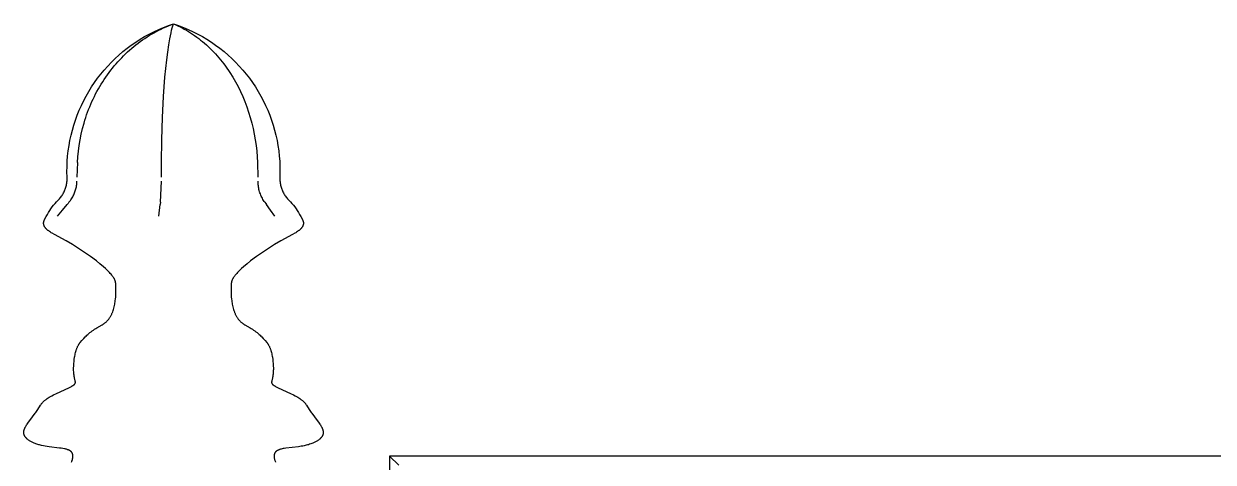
# Model space of a CAD drawing. Header units: millimetres. Extents: x -1519 to 3497, y -297 to 3208.
# Drawn here: x 748.7 to 1134, y 2661.9 to 2803.9 of the extents above; entities that cross this region are included whole.
import ezdxf

# ---------------------------------------------------------------- set-up
doc = ezdxf.new("R2010")
doc.units = ezdxf.units.MM
doc.header["$MEASUREMENT"] = 0
doc.layers.add('Utwórz2D linie widoczne', color=7, linetype='Continuous', true_color=0x000000)

msp = doc.modelspace()

# ---------------------------------------------------------------- linework, layer by layer
at = {"layer": 'Utwórz2D linie widoczne'}
for p, q in [((789.38, 2800.53), (790.9, 2801.3)), ((790.9, 2801.3), (792.45, 2802.02)), ((790.92, 2800.94), (791.68, 2801.36)), ((791.68, 2801.36), (792.45, 2801.76)), ((792.45, 2802.02), (794.03, 2802.69)), ((792.45, 2801.76), (793.23, 2802.15)), ((793.23, 2802.15), (794.02, 2802.53)), ((794.02, 2802.53), (794.81, 2802.88)), ((794.03, 2802.69), (795.62, 2803.3)), ((794.81, 2802.88), (795.61, 2803.22)), ((795.61, 2803.22), (796.42, 2803.55)), ((795.62, 2803.3), (797.23, 2803.86)), ((796.42, 2803.55), (797.23, 2803.86)), ((796.44, 2800.94), (796.63, 2801.74)), ((796.63, 2801.74), (796.83, 2802.53)), ((796.83, 2802.53), (797.02, 2803.2)), ((797.02, 2803.2), (797.23, 2803.86)), ((797.23, 2803.86), (797.95, 2803.55)), ((797.23, 2803.86), (798.85, 2803.3)), ((797.95, 2803.55), (798.66, 2803.22)), ((798.66, 2803.22), (799.36, 2802.88)), ((798.85, 2803.3), (800.44, 2802.69)), ((799.36, 2802.88), (800.06, 2802.52)), ((800.06, 2802.52), (800.74, 2802.15)), ((800.44, 2802.69), (802.02, 2802.02)), ((800.74, 2802.15), (801.42, 2801.76)), ((801.42, 2801.76), (802.09, 2801.36)), ((802.02, 2802.02), (803.57, 2801.3)), ((802.09, 2801.36), (802.76, 2800.94)), ((803.57, 2801.3), (805.09, 2800.53)), ((783.57, 2796.94), (784.98, 2797.91)), ((784.98, 2797.91), (786.42, 2798.84)), ((785.08, 2797.03), (785.77, 2797.57)), ((785.77, 2797.57), (786.48, 2798.1)), ((786.42, 2798.84), (787.88, 2799.71)), ((786.48, 2798.1), (787.2, 2798.61)), ((787.2, 2798.61), (787.92, 2799.1)), ((787.88, 2799.71), (789.38, 2800.53)), ((787.92, 2799.1), (788.66, 2799.58)), ((788.66, 2799.58), (789.4, 2800.05)), ((789.4, 2800.05), (790.16, 2800.5)), ((790.16, 2800.5), (790.92, 2800.94)), ((795.71, 2797.03), (796.05, 2798.99)), ((796.05, 2798.99), (796.24, 2799.97)), ((796.24, 2799.97), (796.44, 2800.94)), ((802.76, 2800.94), (803.43, 2800.5)), ((803.43, 2800.5), (804.09, 2800.04)), ((804.09, 2800.04), (804.75, 2799.57)), ((804.75, 2799.57), (805.39, 2799.09)), ((805.09, 2800.53), (806.59, 2799.71)), ((805.39, 2799.09), (806.02, 2798.6)), ((806.02, 2798.6), (806.65, 2798.09)), ((806.59, 2799.71), (808.05, 2798.84)), ((806.65, 2798.09), (807.26, 2797.57)), ((807.26, 2797.57), (807.87, 2797.03)), ((808.05, 2798.84), (809.49, 2797.91)), ((809.49, 2797.91), (810.89, 2796.94)), ((778.31, 2792.59), (779.57, 2793.74)), ((779.57, 2793.74), (780.87, 2794.85)), ((780.45, 2792.86), (781.08, 2793.5)), ((780.87, 2794.85), (782.2, 2795.92)), ((781.08, 2793.5), (781.71, 2794.12)), ((781.71, 2794.12), (782.36, 2794.73)), ((782.2, 2795.92), (783.57, 2796.94)), ((782.36, 2794.73), (783.03, 2795.32)), ((783.03, 2795.32), (783.7, 2795.91)), ((783.7, 2795.91), (784.38, 2796.48)), ((784.38, 2796.48), (785.08, 2797.03)), ((795.05, 2792.22), (795.36, 2794.63)), ((795.36, 2794.63), (795.71, 2797.03)), ((807.87, 2797.03), (808.48, 2796.47)), ((808.48, 2796.47), (809.08, 2795.9)), ((809.08, 2795.9), (809.67, 2795.31)), ((809.67, 2795.31), (810.25, 2794.71)), ((810.25, 2794.71), (810.82, 2794.11)), ((810.82, 2794.11), (811.37, 2793.49)), ((810.89, 2796.94), (812.26, 2795.92)), ((811.37, 2793.49), (811.92, 2792.86)), ((812.26, 2795.92), (813.6, 2794.85)), ((813.6, 2794.85), (814.9, 2793.74)), ((814.9, 2793.74), (816.15, 2792.59)), ((774.78, 2788.88), (775.92, 2790.16)), ((775.92, 2790.16), (777.1, 2791.39)), ((776.91, 2788.79), (777.47, 2789.5)), ((777.1, 2791.39), (778.31, 2792.59)), ((777.47, 2789.5), (778.04, 2790.19)), ((778.04, 2790.19), (778.63, 2790.88)), ((778.63, 2790.88), (779.22, 2791.55)), ((779.22, 2791.55), (779.83, 2792.22)), ((779.83, 2792.22), (780.45, 2792.86)), ((794.48, 2786.6), (795.05, 2792.22)), ((811.92, 2792.86), (812.45, 2792.22)), ((812.45, 2792.22), (812.99, 2791.55)), ((812.99, 2791.55), (813.52, 2790.87)), ((813.52, 2790.87), (814.03, 2790.18)), ((814.03, 2790.18), (814.53, 2789.48)), ((814.53, 2789.48), (815.02, 2788.78)), ((816.15, 2792.59), (817.37, 2791.39)), ((817.37, 2791.39), (818.55, 2790.16)), ((818.55, 2790.16), (819.68, 2788.88)), ((771.65, 2784.83), (772.65, 2786.21)), ((772.65, 2786.21), (773.69, 2787.56)), ((773.69, 2787.56), (774.78, 2788.88)), ((774.3, 2785.08), (774.8, 2785.85)), ((774.8, 2785.85), (775.31, 2786.6)), ((775.31, 2786.6), (775.83, 2787.34)), ((775.83, 2787.34), (776.36, 2788.07)), ((776.36, 2788.07), (776.91, 2788.79)), ((794.02, 2780.32), (794.48, 2786.6)), ((815.02, 2788.78), (815.49, 2788.06)), ((815.49, 2788.06), (816.41, 2786.6)), ((816.41, 2786.6), (817.3, 2785.08)), ((819.68, 2788.88), (820.77, 2787.56)), ((820.77, 2787.56), (821.82, 2786.21)), ((821.82, 2786.21), (822.82, 2784.83)), ((768.95, 2780.47), (769.8, 2781.96)), ((769.8, 2781.96), (770.7, 2783.41)), ((770.7, 2783.41), (771.65, 2784.83)), ((772.02, 2781.13), (772.44, 2781.94)), ((772.44, 2781.94), (772.89, 2782.74)), ((772.89, 2782.74), (773.34, 2783.53)), ((773.34, 2783.53), (773.81, 2784.31)), ((773.81, 2784.31), (774.3, 2785.08)), ((817.3, 2785.08), (818.13, 2783.52)), ((818.13, 2783.52), (818.92, 2781.93)), ((818.92, 2781.93), (819.65, 2780.32)), ((822.82, 2784.83), (823.77, 2783.41)), ((823.77, 2783.41), (824.67, 2781.96)), ((824.67, 2781.96), (825.52, 2780.47)), ((767.41, 2777.43), (768.15, 2778.96)), ((768.15, 2778.96), (768.95, 2780.47)), ((770.44, 2777.81), (770.81, 2778.65)), ((770.81, 2778.65), (771.2, 2779.49)), ((771.2, 2779.49), (771.6, 2780.32)), ((771.6, 2780.32), (772.02, 2781.13)), ((793.67, 2773.49), (794.02, 2780.32)), ((819.65, 2780.32), (820.34, 2778.64)), ((820.34, 2778.64), (820.99, 2776.94)), ((825.52, 2780.47), (826.32, 2778.96)), ((826.32, 2778.96), (827.06, 2777.43)), ((765.48, 2772.68), (766.07, 2774.29)), ((766.07, 2774.29), (766.71, 2775.87)), ((766.71, 2775.87), (767.41, 2777.43)), ((768.8, 2773.49), (769.1, 2774.37)), ((769.1, 2774.37), (769.41, 2775.24)), ((769.41, 2775.24), (769.74, 2776.1)), ((769.74, 2776.1), (770.08, 2776.95)), ((770.08, 2776.95), (770.44, 2777.81)), ((820.99, 2776.94), (821.57, 2775.23)), ((821.57, 2775.23), (822.1, 2773.49)), ((827.06, 2777.43), (827.76, 2775.87)), ((827.76, 2775.87), (828.4, 2774.29)), ((828.4, 2774.29), (828.98, 2772.68)), ((764.48, 2769.42), (764.95, 2771.06)), ((764.95, 2771.06), (765.48, 2772.68)), ((767.76, 2769.93), (768.25, 2771.72)), ((768.25, 2771.72), (768.52, 2772.61)), ((768.52, 2772.61), (768.8, 2773.49)), ((793.44, 2766.3), (793.67, 2773.49)), ((822.1, 2773.49), (822.59, 2771.7)), ((822.59, 2771.7), (823.02, 2769.9)), ((828.98, 2772.68), (829.52, 2771.06)), ((829.52, 2771.06), (829.99, 2769.42)), ((763.7, 2766.09), (764.06, 2767.76)), ((764.06, 2767.76), (764.48, 2769.42)), ((766.66, 2764.45), (766.96, 2766.3)), ((766.96, 2766.3), (767.33, 2768.12)), ((767.33, 2768.12), (767.76, 2769.93)), ((793.33, 2758.88), (793.44, 2766.3)), ((823.02, 2769.9), (823.39, 2768.08)), ((823.39, 2768.08), (823.71, 2766.26)), ((829.99, 2769.42), (830.41, 2767.76)), ((830.41, 2767.76), (830.77, 2766.09)), ((762.95, 2761.03), (763.14, 2762.72)), ((763.14, 2762.72), (763.39, 2764.41)), ((763.39, 2764.41), (763.7, 2766.09)), ((766.25, 2760.74), (766.42, 2762.6)), ((766.42, 2762.6), (766.66, 2764.45)), ((823.71, 2766.26), (823.98, 2764.42)), ((823.98, 2764.42), (824.18, 2762.58)), ((824.18, 2762.58), (824.34, 2760.73)), ((830.77, 2766.09), (831.08, 2764.41)), ((831.08, 2764.41), (831.33, 2762.72)), ((831.33, 2762.72), (831.51, 2761.03)), ((762.75, 2757.62), (762.82, 2759.32)), ((762.82, 2759.32), (762.95, 2761.03)), ((766.14, 2758.88), (765.96, 2754.17)), ((766.14, 2758.88), (766.25, 2760.74)), ((793.31, 2754.17), (793.33, 2758.88)), ((824.34, 2760.73), (824.43, 2758.88)), ((824.43, 2758.88), (824.59, 2754.17)), ((831.51, 2761.03), (831.65, 2759.32)), ((831.65, 2759.32), (831.72, 2757.62)), ((762.73, 2755.91), (762.75, 2757.62)), ((762.78, 2754.2), (762.73, 2755.91)), ((831.73, 2755.91), (831.69, 2754.2)), ((831.72, 2757.62), (831.73, 2755.91)), ((762.29, 2750.66), (762.39, 2750.98)), ((762.39, 2750.98), (762.48, 2751.3)), ((762.48, 2751.3), (762.55, 2751.63)), ((762.55, 2751.63), (762.62, 2751.96)), ((762.62, 2751.96), (762.67, 2752.29)), ((762.67, 2752.29), (762.72, 2752.62)), ((762.72, 2752.62), (762.75, 2752.95)), ((762.75, 2752.95), (762.77, 2753.26)), ((762.77, 2753.26), (762.78, 2753.58)), ((762.79, 2753.89), (762.78, 2754.2)), ((762.78, 2753.58), (762.79, 2753.89)), ((765.7, 2750.75), (765.77, 2751.1)), ((765.77, 2751.1), (765.82, 2751.45)), ((765.82, 2751.45), (765.87, 2751.8)), ((765.87, 2751.8), (765.9, 2752.15)), ((765.9, 2752.15), (765.92, 2752.51)), ((765.92, 2752.51), (765.93, 2752.86)), ((793.28, 2750.58), (793.31, 2752.86)), ((824.62, 2752.48), (824.61, 2752.86)), ((824.64, 2752.09), (824.62, 2752.48)), ((824.67, 2751.71), (824.64, 2752.09)), ((824.72, 2751.33), (824.67, 2751.71)), ((824.77, 2750.95), (824.72, 2751.33)), ((824.84, 2750.57), (824.77, 2750.95)), ((831.69, 2754.2), (831.68, 2753.89)), ((831.68, 2753.89), (831.68, 2753.58)), ((831.68, 2753.58), (831.7, 2753.26)), ((831.7, 2753.26), (831.72, 2752.95)), ((831.72, 2752.95), (831.75, 2752.62)), ((831.75, 2752.62), (831.79, 2752.29)), ((831.79, 2752.29), (831.85, 2751.96)), ((831.85, 2751.96), (831.92, 2751.63)), ((831.92, 2751.63), (831.99, 2751.3)), ((831.99, 2751.3), (832.08, 2750.98)), ((832.08, 2750.98), (832.18, 2750.66)), ((760.09, 2746.94), (760.31, 2747.19)), ((760.31, 2747.19), (760.53, 2747.45)), ((760.53, 2747.45), (760.74, 2747.71)), ((760.74, 2747.71), (760.93, 2747.98)), ((760.93, 2747.98), (761.12, 2748.26)), ((761.12, 2748.26), (761.3, 2748.54)), ((761.3, 2748.54), (761.47, 2748.83)), ((761.47, 2748.83), (761.64, 2749.12)), ((761.64, 2749.12), (761.79, 2749.42)), ((761.79, 2749.42), (761.93, 2749.72)), ((761.93, 2749.72), (762.06, 2750.03)), ((762.06, 2750.03), (762.18, 2750.34)), ((762.18, 2750.34), (762.29, 2750.66)), ((764.03, 2746.88), (764.23, 2747.17)), ((764.23, 2747.17), (764.41, 2747.47)), ((764.41, 2747.47), (764.59, 2747.78)), ((764.59, 2747.78), (764.76, 2748.09)), ((764.76, 2748.09), (764.91, 2748.41)), ((764.91, 2748.41), (765.06, 2748.73)), ((765.06, 2748.73), (765.19, 2749.06)), ((765.19, 2749.06), (765.32, 2749.39)), ((765.32, 2749.39), (765.43, 2749.73)), ((765.43, 2749.73), (765.53, 2750.06)), ((765.53, 2750.06), (765.62, 2750.41)), ((765.62, 2750.41), (765.7, 2750.75)), ((792.99, 2746.04), (793.17, 2748.31)), ((793.17, 2748.31), (793.28, 2750.58)), ((824.92, 2750.2), (824.84, 2750.57)), ((825.02, 2749.82), (824.92, 2750.2)), ((825.13, 2749.46), (825.02, 2749.82)), ((825.25, 2749.09), (825.13, 2749.46)), ((825.38, 2748.73), (825.25, 2749.09)), ((825.52, 2748.37), (825.38, 2748.73)), ((825.68, 2748.02), (825.52, 2748.37)), ((825.84, 2747.68), (825.68, 2748.02)), ((826.02, 2747.34), (825.84, 2747.68)), ((826.21, 2747), (826.02, 2747.34)), ((832.18, 2750.66), (832.29, 2750.34)), ((832.29, 2750.34), (832.41, 2750.03)), ((832.41, 2750.03), (832.54, 2749.72)), ((832.54, 2749.72), (832.68, 2749.42)), ((832.68, 2749.42), (832.83, 2749.12)), ((832.83, 2749.12), (832.99, 2748.83)), ((832.99, 2748.83), (833.16, 2748.54)), ((833.16, 2748.54), (833.34, 2748.26)), ((833.34, 2748.26), (833.53, 2747.98)), ((833.53, 2747.98), (833.73, 2747.71)), ((833.73, 2747.71), (833.94, 2747.45)), ((833.94, 2747.45), (834.16, 2747.19)), ((834.16, 2747.19), (834.38, 2746.94)), ((756.74, 2742.74), (757.13, 2743.35)), ((757.13, 2743.35), (757.53, 2743.95)), ((757.53, 2743.95), (757.96, 2744.53)), ((757.96, 2744.53), (758.4, 2745.1)), ((758.4, 2745.1), (758.87, 2745.65)), ((758.87, 2745.65), (759.35, 2746.19)), ((759.35, 2746.19), (759.85, 2746.7)), ((759.7, 2741.59), (761.26, 2743.44)), ((759.85, 2746.7), (760.09, 2746.94)), ((761.26, 2743.44), (762.77, 2745.32)), ((763.07, 2745.68), (762.77, 2745.32)), ((763.38, 2746.04), (763.07, 2745.68)), ((763.38, 2746.04), (763.6, 2746.31)), ((763.6, 2746.31), (763.82, 2746.59)), ((763.82, 2746.59), (764.03, 2746.88)), ((792.53, 2741.59), (792.91, 2745.32)), ((792.99, 2746.04), (792.91, 2745.32)), ((826.41, 2746.67), (826.21, 2747)), ((826.62, 2746.35), (826.41, 2746.67)), ((826.84, 2746.04), (826.62, 2746.35)), ((826.84, 2746.04), (827.11, 2745.68)), ((827.11, 2745.68), (827.37, 2745.32)), ((828.7, 2743.44), (827.37, 2745.32)), ((830.06, 2741.59), (828.7, 2743.44)), ((834.38, 2746.94), (834.61, 2746.7)), ((834.61, 2746.7), (835.12, 2746.19)), ((835.12, 2746.19), (835.6, 2745.65)), ((835.6, 2745.65), (836.06, 2745.1)), ((836.06, 2745.1), (836.51, 2744.53)), ((836.51, 2744.53), (836.94, 2743.95)), ((836.94, 2743.95), (837.34, 2743.35)), ((837.34, 2743.35), (837.73, 2742.74)), ((755.16, 2739.44), (755.17, 2739.48)), ((755.16, 2739.4), (755.16, 2739.44)), ((755.16, 2739.36), (755.16, 2739.4)), ((755.16, 2739.32), (755.16, 2739.36)), ((755.16, 2739.28), (755.16, 2739.32)), ((755.17, 2739.51), (755.18, 2739.55)), ((755.17, 2739.48), (755.17, 2739.51)), ((755.18, 2739.59), (755.19, 2739.63)), ((755.18, 2739.55), (755.18, 2739.59)), ((755.19, 2739.63), (755.2, 2739.67)), ((755.2, 2739.71), (755.22, 2739.79)), ((755.2, 2739.67), (755.2, 2739.71)), ((755.22, 2739.79), (755.24, 2739.86)), ((755.24, 2739.86), (755.27, 2739.94)), ((755.27, 2739.94), (755.29, 2740.02)), ((755.29, 2740.02), (755.32, 2740.1)), ((755.32, 2740.1), (755.35, 2740.17)), ((755.35, 2740.17), (755.38, 2740.25)), ((755.38, 2740.25), (755.42, 2740.33)), ((755.42, 2740.33), (755.46, 2740.4)), ((755.46, 2740.4), (755.5, 2740.48)), ((755.5, 2740.48), (756.04, 2741.49)), ((756.04, 2741.49), (756.38, 2742.12)), ((756.38, 2742.12), (756.74, 2742.74)), ((837.73, 2742.74), (838.09, 2742.12)), ((838.09, 2742.12), (838.43, 2741.49)), ((838.43, 2741.49), (838.97, 2740.48)), ((838.97, 2740.48), (839.01, 2740.4)), ((839.01, 2740.4), (839.05, 2740.33)), ((839.05, 2740.33), (839.08, 2740.25)), ((839.08, 2740.25), (839.12, 2740.17)), ((839.12, 2740.17), (839.15, 2740.1)), ((839.15, 2740.1), (839.18, 2740.02)), ((839.18, 2740.02), (839.2, 2739.94)), ((839.2, 2739.94), (839.23, 2739.86)), ((839.23, 2739.86), (839.25, 2739.79)), ((839.25, 2739.79), (839.26, 2739.71)), ((839.26, 2739.71), (839.27, 2739.67)), ((839.27, 2739.67), (839.28, 2739.63)), ((839.28, 2739.63), (839.29, 2739.59)), ((839.29, 2739.59), (839.29, 2739.55)), ((839.29, 2739.55), (839.3, 2739.51)), ((839.3, 2739.51), (839.3, 2739.48)), ((839.3, 2739.48), (839.3, 2739.44)), ((839.3, 2739.44), (839.31, 2739.4)), ((839.31, 2739.4), (839.31, 2739.36)), ((839.31, 2739.36), (839.31, 2739.32)), ((839.31, 2739.32), (839.31, 2739.28)), ((755.16, 2739.24), (755.16, 2739.28)), ((755.16, 2739.2), (755.16, 2739.24)), ((755.16, 2739.16), (755.16, 2739.2)), ((755.16, 2739.11), (755.16, 2739.16)), ((755.17, 2739.07), (755.16, 2739.11)), ((755.17, 2739.03), (755.17, 2739.07)), ((755.18, 2738.99), (755.17, 2739.03)), ((755.18, 2738.94), (755.18, 2738.99)), ((755.19, 2738.9), (755.18, 2738.94)), ((755.2, 2738.86), (755.19, 2738.9)), ((755.21, 2738.81), (755.2, 2738.86)), ((755.22, 2738.77), (755.21, 2738.81)), ((755.23, 2738.73), (755.22, 2738.77)), ((755.24, 2738.69), (755.23, 2738.73)), ((755.26, 2738.64), (755.24, 2738.69)), ((755.27, 2738.6), (755.26, 2738.64)), ((755.29, 2738.56), (755.27, 2738.6)), ((755.3, 2738.51), (755.29, 2738.56)), ((755.32, 2738.47), (755.3, 2738.51)), ((755.34, 2738.43), (755.32, 2738.47)), ((755.36, 2738.38), (755.34, 2738.43)), ((755.38, 2738.34), (755.36, 2738.38)), ((755.4, 2738.29), (755.38, 2738.34)), ((755.42, 2738.25), (755.4, 2738.29)), ((755.45, 2738.21), (755.42, 2738.25)), ((755.47, 2738.16), (755.45, 2738.21)), ((755.5, 2738.12), (755.47, 2738.16)), ((755.55, 2738.03), (755.5, 2738.12)), ((755.61, 2737.94), (755.55, 2738.03)), ((755.67, 2737.85), (755.61, 2737.94)), ((755.74, 2737.76), (755.67, 2737.85)), ((755.81, 2737.68), (755.74, 2737.76)), ((755.89, 2737.59), (755.81, 2737.68)), ((755.97, 2737.5), (755.89, 2737.59)), ((756.06, 2737.41), (755.97, 2737.5)), ((756.15, 2737.31), (756.06, 2737.41)), ((756.25, 2737.22), (756.15, 2737.31)), ((756.35, 2737.13), (756.25, 2737.22)), ((756.45, 2737.04), (756.35, 2737.13)), ((756.56, 2736.95), (756.45, 2737.04)), ((756.68, 2736.86), (756.56, 2736.95)), ((756.8, 2736.76), (756.68, 2736.86)), ((757.06, 2736.58), (756.8, 2736.76)), ((757.34, 2736.39), (757.06, 2736.58)), ((757.64, 2736.2), (757.34, 2736.39)), ((757.96, 2736.01), (757.64, 2736.2)), ((758.65, 2735.62), (757.96, 2736.01)), ((762.51, 2733.53), (758.65, 2735.62)), ((835.82, 2735.62), (831.96, 2733.53)), ((836.51, 2736.01), (835.82, 2735.62)), ((836.83, 2736.2), (836.51, 2736.01)), ((837.13, 2736.39), (836.83, 2736.2)), ((837.41, 2736.58), (837.13, 2736.39)), ((837.67, 2736.76), (837.41, 2736.58)), ((837.79, 2736.86), (837.67, 2736.76)), ((837.9, 2736.95), (837.79, 2736.86)), ((838.02, 2737.04), (837.9, 2736.95)), ((838.12, 2737.13), (838.02, 2737.04)), ((838.22, 2737.22), (838.12, 2737.13)), ((838.32, 2737.31), (838.22, 2737.22)), ((838.41, 2737.41), (838.32, 2737.31)), ((838.5, 2737.5), (838.41, 2737.41)), ((838.58, 2737.59), (838.5, 2737.5)), ((838.66, 2737.68), (838.58, 2737.59)), ((838.73, 2737.76), (838.66, 2737.68)), ((838.8, 2737.85), (838.73, 2737.76)), ((838.86, 2737.94), (838.8, 2737.85)), ((838.92, 2738.03), (838.86, 2737.94)), ((838.97, 2738.12), (838.92, 2738.03)), ((839, 2738.16), (838.97, 2738.12)), ((839.02, 2738.21), (839, 2738.16)), ((839.05, 2738.25), (839.02, 2738.21)), ((839.07, 2738.29), (839.05, 2738.25)), ((839.09, 2738.34), (839.07, 2738.29)), ((839.11, 2738.38), (839.09, 2738.34)), ((839.13, 2738.43), (839.11, 2738.38)), ((839.15, 2738.47), (839.13, 2738.43)), ((839.17, 2738.51), (839.15, 2738.47)), ((839.18, 2738.56), (839.17, 2738.51)), ((839.2, 2738.6), (839.18, 2738.56)), ((839.21, 2738.64), (839.2, 2738.6)), ((839.23, 2738.69), (839.21, 2738.64)), ((839.24, 2738.73), (839.23, 2738.69)), ((839.25, 2738.77), (839.24, 2738.73)), ((839.26, 2738.81), (839.25, 2738.77)), ((839.27, 2738.86), (839.26, 2738.81)), ((839.28, 2738.9), (839.27, 2738.86)), ((839.29, 2738.99), (839.28, 2738.94)), ((839.28, 2738.94), (839.28, 2738.9)), ((839.3, 2739.03), (839.29, 2738.99)), ((839.31, 2739.11), (839.3, 2739.07)), ((839.3, 2739.07), (839.3, 2739.03)), ((839.31, 2739.28), (839.31, 2739.24)), ((839.31, 2739.24), (839.31, 2739.2)), ((839.31, 2739.2), (839.31, 2739.16)), ((839.31, 2739.16), (839.31, 2739.11)), ((764.47, 2732.38), (762.51, 2733.53)), ((766.46, 2731.12), (764.47, 2732.38)), ((830, 2732.38), (828, 2731.12)), ((831.96, 2733.53), (830, 2732.38)), ((768.43, 2729.81), (766.46, 2731.12)), ((770.31, 2728.49), (768.43, 2729.81)), ((772.25, 2727.04), (770.31, 2728.49)), ((824.15, 2728.49), (822.22, 2727.04)), ((826.03, 2729.81), (824.15, 2728.49)), ((828, 2731.12), (826.03, 2729.81)), ((773.41, 2726.11), (772.25, 2727.04)), ((774.59, 2725.11), (773.41, 2726.11)), ((775.17, 2724.59), (774.59, 2725.11)), ((775.73, 2724.06), (775.17, 2724.59)), ((776.27, 2723.52), (775.73, 2724.06)), ((818.74, 2724.06), (818.2, 2723.52)), ((819.3, 2724.59), (818.74, 2724.06)), ((819.88, 2725.11), (819.3, 2724.59)), ((821.06, 2726.11), (819.88, 2725.11)), ((822.22, 2727.04), (821.06, 2726.11)), ((776.52, 2723.26), (776.27, 2723.52)), ((776.76, 2722.99), (776.52, 2723.26)), ((776.99, 2722.73), (776.76, 2722.99)), ((777.21, 2722.47), (776.99, 2722.73)), ((777.41, 2722.21), (777.21, 2722.47)), ((777.6, 2721.96), (777.41, 2722.21)), ((777.69, 2721.83), (777.6, 2721.96)), ((777.78, 2721.7), (777.69, 2721.83)), ((777.86, 2721.58), (777.78, 2721.7)), ((777.93, 2721.46), (777.86, 2721.58)), ((778.01, 2721.34), (777.93, 2721.46)), ((778.07, 2721.21), (778.01, 2721.34)), ((778.13, 2721.1), (778.07, 2721.21)), ((778.19, 2720.98), (778.13, 2721.1)), ((778.22, 2720.91), (778.19, 2720.98)), ((778.25, 2720.85), (778.22, 2720.91)), ((778.27, 2720.79), (778.25, 2720.85)), ((778.3, 2720.73), (778.27, 2720.79)), ((778.32, 2720.66), (778.3, 2720.73)), ((778.34, 2720.6), (778.32, 2720.66)), ((778.36, 2720.54), (778.34, 2720.6)), ((778.38, 2720.48), (778.36, 2720.54)), ((778.4, 2720.41), (778.38, 2720.48)), ((778.42, 2720.35), (778.4, 2720.41)), ((778.43, 2720.29), (778.42, 2720.35)), ((778.45, 2720.23), (778.43, 2720.29)), ((778.47, 2720.1), (778.45, 2720.23)), ((778.49, 2719.97), (778.47, 2720.1)), ((816, 2720.1), (815.97, 2719.97)), ((816.02, 2720.23), (816, 2720.1)), ((816.04, 2720.29), (816.02, 2720.23)), ((816.05, 2720.35), (816.04, 2720.29)), ((816.07, 2720.41), (816.05, 2720.35)), ((816.09, 2720.48), (816.07, 2720.41)), ((816.11, 2720.54), (816.09, 2720.48)), ((816.13, 2720.6), (816.11, 2720.54)), ((816.15, 2720.66), (816.13, 2720.6)), ((816.17, 2720.73), (816.15, 2720.66)), ((816.2, 2720.79), (816.17, 2720.73)), ((816.22, 2720.85), (816.2, 2720.79)), ((816.25, 2720.91), (816.22, 2720.85)), ((816.28, 2720.98), (816.25, 2720.91)), ((816.33, 2721.1), (816.28, 2720.98)), ((816.4, 2721.21), (816.33, 2721.1)), ((816.46, 2721.34), (816.4, 2721.21)), ((816.53, 2721.46), (816.46, 2721.34)), ((816.61, 2721.58), (816.53, 2721.46)), ((816.69, 2721.7), (816.61, 2721.58)), ((816.78, 2721.83), (816.69, 2721.7)), ((816.86, 2721.96), (816.78, 2721.83)), ((817.05, 2722.21), (816.86, 2721.96)), ((817.26, 2722.47), (817.05, 2722.21)), ((817.48, 2722.73), (817.26, 2722.47)), ((817.71, 2722.99), (817.48, 2722.73)), ((817.95, 2723.26), (817.71, 2722.99)), ((818.2, 2723.52), (817.95, 2723.26)), ((778.51, 2719.84), (778.49, 2719.97)), ((778.53, 2719.7), (778.51, 2719.84)), ((778.54, 2719.56), (778.53, 2719.7)), ((778.55, 2719.42), (778.54, 2719.56)), ((778.57, 2719.11), (778.55, 2719.42)), ((778.56, 2716.18), (778.58, 2716.91)), ((778.58, 2718.78), (778.57, 2719.11)), ((778.59, 2717.59), (778.58, 2718.78)), ((778.58, 2716.91), (778.59, 2717.59)), ((815.89, 2718.78), (815.88, 2717.59)), ((815.88, 2717.59), (815.89, 2716.91)), ((815.9, 2719.11), (815.89, 2718.78)), ((815.89, 2716.91), (815.91, 2716.18)), ((815.92, 2719.42), (815.9, 2719.11)), ((815.93, 2719.56), (815.92, 2719.42)), ((815.94, 2719.7), (815.93, 2719.56)), ((815.96, 2719.84), (815.94, 2719.7)), ((815.97, 2719.97), (815.96, 2719.84)), ((778.02, 2712.18), (778.11, 2712.59)), ((778.11, 2712.59), (778.2, 2713)), ((778.2, 2713), (778.27, 2713.41)), ((778.27, 2713.41), (778.33, 2713.82)), ((778.33, 2713.82), (778.39, 2714.22)), ((778.39, 2714.22), (778.44, 2714.63)), ((778.44, 2714.63), (778.51, 2715.42)), ((778.51, 2715.42), (778.56, 2716.18)), ((815.91, 2716.18), (815.96, 2715.42)), ((815.96, 2715.42), (816.03, 2714.63)), ((816.03, 2714.63), (816.08, 2714.22)), ((816.08, 2714.22), (816.14, 2713.82)), ((816.14, 2713.82), (816.2, 2713.41)), ((816.2, 2713.41), (816.27, 2713)), ((816.27, 2713), (816.36, 2712.59)), ((816.36, 2712.59), (816.45, 2712.18)), ((776.4, 2708.4), (776.52, 2708.57)), ((776.52, 2708.57), (776.63, 2708.74)), ((776.63, 2708.74), (776.73, 2708.91)), ((776.73, 2708.91), (776.84, 2709.08)), ((776.84, 2709.08), (776.94, 2709.26)), ((776.94, 2709.26), (777.03, 2709.44)), ((777.03, 2709.44), (777.12, 2709.62)), ((777.12, 2709.62), (777.21, 2709.81)), ((777.21, 2709.81), (777.3, 2710)), ((777.3, 2710), (777.38, 2710.19)), ((777.38, 2710.19), (777.46, 2710.38)), ((777.46, 2710.38), (777.53, 2710.57)), ((777.53, 2710.57), (777.67, 2710.97)), ((777.67, 2710.97), (777.8, 2711.37)), ((777.8, 2711.37), (777.92, 2711.77)), ((777.92, 2711.77), (778.02, 2712.18)), ((816.45, 2712.18), (816.55, 2711.77)), ((816.55, 2711.77), (816.67, 2711.37)), ((816.67, 2711.37), (816.8, 2710.97)), ((816.8, 2710.97), (816.94, 2710.57)), ((816.94, 2710.57), (817.01, 2710.38)), ((817.01, 2710.38), (817.09, 2710.19)), ((817.09, 2710.19), (817.17, 2710)), ((817.17, 2710), (817.26, 2709.81)), ((817.26, 2709.81), (817.34, 2709.62)), ((817.34, 2709.62), (817.44, 2709.44)), ((817.44, 2709.44), (817.53, 2709.26)), ((817.53, 2709.26), (817.63, 2709.08)), ((817.63, 2709.08), (817.73, 2708.91)), ((817.73, 2708.91), (817.84, 2708.74)), ((817.84, 2708.74), (817.95, 2708.57)), ((817.95, 2708.57), (818.07, 2708.4)), ((770.9, 2704.38), (771.28, 2704.65)), ((771.28, 2704.65), (771.65, 2704.9)), ((771.65, 2704.9), (772.04, 2705.15)), ((772.04, 2705.15), (772.42, 2705.39)), ((772.42, 2705.39), (774.09, 2706.35)), ((774.09, 2706.35), (774.41, 2706.55)), ((774.41, 2706.55), (774.57, 2706.65)), ((774.57, 2706.65), (774.73, 2706.76)), ((774.73, 2706.76), (774.88, 2706.87)), ((774.88, 2706.87), (775.03, 2706.98)), ((775.03, 2706.98), (775.18, 2707.1)), ((775.18, 2707.1), (775.33, 2707.22)), ((775.33, 2707.22), (775.48, 2707.35)), ((775.48, 2707.35), (775.62, 2707.49)), ((775.62, 2707.49), (775.76, 2707.63)), ((775.76, 2707.63), (775.9, 2707.78)), ((775.9, 2707.78), (776.03, 2707.93)), ((776.03, 2707.93), (776.16, 2708.08)), ((776.16, 2708.08), (776.28, 2708.24)), ((776.28, 2708.24), (776.4, 2708.4)), ((818.07, 2708.4), (818.19, 2708.24)), ((818.19, 2708.24), (818.31, 2708.08)), ((818.31, 2708.08), (818.44, 2707.93)), ((818.44, 2707.93), (818.57, 2707.78)), ((818.57, 2707.78), (818.71, 2707.63)), ((818.71, 2707.63), (818.85, 2707.49)), ((818.85, 2707.49), (818.99, 2707.35)), ((818.99, 2707.35), (819.14, 2707.22)), ((819.14, 2707.22), (819.29, 2707.1)), ((819.29, 2707.1), (819.44, 2706.98)), ((819.44, 2706.98), (819.59, 2706.87)), ((819.59, 2706.87), (819.74, 2706.76)), ((819.74, 2706.76), (819.9, 2706.65)), ((819.9, 2706.65), (820.06, 2706.55)), ((820.06, 2706.55), (820.38, 2706.35)), ((820.38, 2706.35), (822.04, 2705.39)), ((822.04, 2705.39), (822.43, 2705.15)), ((822.43, 2705.15), (822.82, 2704.9)), ((822.82, 2704.9), (823.19, 2704.65)), ((823.19, 2704.65), (823.57, 2704.38)), ((767.04, 2700.66), (767.58, 2701.28)), ((767.58, 2701.28), (768.14, 2701.91)), ((768.14, 2701.91), (768.66, 2702.46)), ((768.66, 2702.46), (768.92, 2702.73)), ((768.92, 2702.73), (769.2, 2702.99)), ((769.2, 2702.99), (769.5, 2703.26)), ((769.5, 2703.26), (769.83, 2703.54)), ((769.83, 2703.54), (770.18, 2703.83)), ((770.18, 2703.83), (770.54, 2704.11)), ((770.54, 2704.11), (770.9, 2704.38)), ((823.57, 2704.38), (823.93, 2704.11)), ((823.93, 2704.11), (824.29, 2703.83)), ((824.29, 2703.83), (824.64, 2703.54)), ((824.64, 2703.54), (824.97, 2703.26)), ((824.97, 2703.26), (825.27, 2702.99)), ((825.27, 2702.99), (825.55, 2702.73)), ((825.55, 2702.73), (825.81, 2702.46)), ((825.81, 2702.46), (826.33, 2701.91)), ((826.33, 2701.91), (826.88, 2701.28)), ((826.88, 2701.28), (827.43, 2700.66)), ((765.34, 2696.59), (765.42, 2696.97)), ((765.42, 2696.97), (765.51, 2697.34)), ((765.51, 2697.34), (765.61, 2697.72)), ((765.61, 2697.72), (765.72, 2698.08)), ((765.72, 2698.08), (765.84, 2698.45)), ((765.84, 2698.45), (765.9, 2698.62)), ((765.9, 2698.62), (765.96, 2698.8)), ((765.96, 2698.8), (766.03, 2698.97)), ((766.03, 2698.97), (766.1, 2699.14)), ((766.1, 2699.14), (766.18, 2699.3)), ((766.18, 2699.3), (766.25, 2699.46)), ((766.25, 2699.46), (766.33, 2699.62)), ((766.33, 2699.62), (766.42, 2699.77)), ((766.42, 2699.77), (766.5, 2699.92)), ((766.5, 2699.92), (766.59, 2700.06)), ((766.59, 2700.06), (766.64, 2700.14)), ((766.64, 2700.14), (766.69, 2700.22)), ((766.69, 2700.22), (766.75, 2700.29)), ((766.75, 2700.29), (766.8, 2700.37)), ((766.8, 2700.37), (766.92, 2700.52)), ((766.92, 2700.52), (767.04, 2700.66)), ((827.43, 2700.66), (827.55, 2700.52)), ((827.55, 2700.52), (827.66, 2700.37)), ((827.66, 2700.37), (827.72, 2700.29)), ((827.72, 2700.29), (827.77, 2700.22)), ((827.77, 2700.22), (827.83, 2700.14)), ((827.83, 2700.14), (827.88, 2700.06)), ((827.88, 2700.06), (827.97, 2699.92)), ((827.97, 2699.92), (828.05, 2699.77)), ((828.05, 2699.77), (828.14, 2699.62)), ((828.14, 2699.62), (828.21, 2699.46)), ((828.21, 2699.46), (828.29, 2699.3)), ((828.29, 2699.3), (828.37, 2699.14)), ((828.37, 2699.14), (828.44, 2698.97)), ((828.44, 2698.97), (828.5, 2698.8)), ((828.5, 2698.8), (828.57, 2698.62)), ((828.57, 2698.62), (828.63, 2698.45)), ((828.63, 2698.45), (828.75, 2698.08)), ((828.75, 2698.08), (828.86, 2697.72)), ((828.86, 2697.72), (828.96, 2697.34)), ((828.96, 2697.34), (829.05, 2696.97)), ((829.05, 2696.97), (829.13, 2696.59)), ((764.89, 2692.32), (764.91, 2693.08)), ((764.91, 2693.08), (764.95, 2693.81)), ((764.95, 2693.81), (765.01, 2694.49)), ((765.01, 2694.49), (765.09, 2695.15)), ((765.09, 2695.15), (765.2, 2695.85)), ((765.2, 2695.85), (765.26, 2696.22)), ((765.26, 2696.22), (765.34, 2696.59)), ((829.13, 2696.59), (829.21, 2696.22)), ((829.21, 2696.22), (829.27, 2695.85)), ((829.27, 2695.85), (829.38, 2695.15)), ((829.38, 2695.15), (829.46, 2694.49)), ((829.46, 2694.49), (829.52, 2693.81)), ((829.52, 2693.81), (829.56, 2693.08)), ((829.56, 2693.08), (829.58, 2692.32)), ((764.89, 2691.93), (764.89, 2692.32)), ((764.89, 2691.54), (764.89, 2691.93)), ((764.91, 2691.15), (764.89, 2691.54)), ((764.93, 2690.77), (764.91, 2691.15)), ((764.96, 2690.38), (764.93, 2690.77)), ((765.01, 2690.01), (764.96, 2690.38)), ((765.06, 2689.64), (765.01, 2690.01)), ((765.12, 2689.28), (765.06, 2689.64)), ((765.16, 2689.1), (765.12, 2689.28)), ((829.35, 2689.28), (829.31, 2689.1)), ((829.41, 2689.64), (829.35, 2689.28)), ((829.46, 2690.01), (829.41, 2689.64)), ((829.5, 2690.38), (829.46, 2690.01)), ((829.54, 2690.77), (829.5, 2690.38)), ((829.56, 2691.15), (829.54, 2690.77)), ((829.57, 2691.54), (829.56, 2691.15)), ((829.58, 2691.93), (829.57, 2691.54)), ((829.58, 2692.32), (829.58, 2691.93)), ((759.29, 2684.13), (763.28, 2685.95)), ((763.28, 2685.95), (763.75, 2686.18)), ((763.75, 2686.18), (763.99, 2686.3)), ((763.99, 2686.3), (764.23, 2686.43)), ((764.23, 2686.43), (764.43, 2686.55)), ((764.43, 2686.55), (764.53, 2686.61)), ((764.53, 2686.61), (764.63, 2686.67)), ((764.63, 2686.67), (764.7, 2686.72)), ((764.7, 2686.72), (764.77, 2686.77)), ((764.77, 2686.77), (764.84, 2686.82)), ((764.84, 2686.82), (764.91, 2686.87)), ((764.91, 2686.87), (764.97, 2686.92)), ((764.97, 2686.92), (765.03, 2686.97)), ((765.03, 2686.97), (765.06, 2686.99)), ((765.06, 2686.99), (765.09, 2687.02)), ((765.09, 2687.02), (765.12, 2687.05)), ((765.12, 2687.05), (765.15, 2687.07)), ((765.15, 2687.07), (765.17, 2687.1)), ((765.19, 2688.93), (765.16, 2689.1)), ((765.17, 2687.1), (765.19, 2687.12)), ((765.24, 2688.76), (765.19, 2688.93)), ((765.19, 2687.12), (765.21, 2687.14)), ((765.21, 2687.14), (765.23, 2687.17)), ((765.23, 2687.17), (765.25, 2687.19)), ((765.4, 2688.19), (765.24, 2688.76)), ((765.25, 2687.19), (765.27, 2687.22)), ((765.27, 2687.22), (765.29, 2687.24)), ((765.29, 2687.24), (765.3, 2687.26)), ((765.3, 2687.26), (765.32, 2687.29)), ((765.32, 2687.29), (765.33, 2687.31)), ((765.33, 2687.31), (765.34, 2687.33)), ((765.34, 2687.33), (765.36, 2687.35)), ((765.36, 2687.35), (765.37, 2687.38)), ((765.37, 2687.38), (765.38, 2687.4)), ((765.38, 2687.4), (765.39, 2687.42)), ((765.39, 2687.42), (765.4, 2687.45)), ((765.42, 2688.1), (765.4, 2688.19)), ((765.4, 2687.45), (765.41, 2687.47)), ((765.41, 2687.47), (765.42, 2687.49)), ((765.43, 2688.05), (765.42, 2688.1)), ((765.42, 2687.52), (765.43, 2687.54)), ((765.42, 2687.49), (765.42, 2687.52)), ((765.44, 2688), (765.43, 2688.05)), ((765.43, 2687.54), (765.44, 2687.56)), ((765.45, 2687.95), (765.44, 2688)), ((765.44, 2687.61), (765.45, 2687.63)), ((765.44, 2687.58), (765.44, 2687.61)), ((765.44, 2687.56), (765.44, 2687.58)), ((765.45, 2687.91), (765.45, 2687.95)), ((765.45, 2687.88), (765.45, 2687.91)), ((765.46, 2687.86), (765.45, 2687.88)), ((765.45, 2687.68), (765.46, 2687.7)), ((765.45, 2687.65), (765.45, 2687.68)), ((765.45, 2687.63), (765.45, 2687.65)), ((765.46, 2687.84), (765.46, 2687.86)), ((765.46, 2687.81), (765.46, 2687.84)), ((765.46, 2687.79), (765.46, 2687.81)), ((765.46, 2687.77), (765.46, 2687.79)), ((765.46, 2687.75), (765.46, 2687.77)), ((765.46, 2687.72), (765.46, 2687.75)), ((765.46, 2687.7), (765.46, 2687.72)), ((829.02, 2687.91), (829.01, 2687.88)), ((829.01, 2687.88), (829.01, 2687.86)), ((829.01, 2687.86), (829.01, 2687.84)), ((829.01, 2687.84), (829.01, 2687.81)), ((829.01, 2687.81), (829.01, 2687.79)), ((829.01, 2687.79), (829.01, 2687.77)), ((829.01, 2687.77), (829.01, 2687.75)), ((829.01, 2687.75), (829.01, 2687.72)), ((829.01, 2687.72), (829.01, 2687.7)), ((829.01, 2687.7), (829.01, 2687.68)), ((829.01, 2687.68), (829.02, 2687.65)), ((829.03, 2688), (829.02, 2687.95)), ((829.02, 2687.95), (829.02, 2687.91)), ((829.02, 2687.65), (829.02, 2687.63)), ((829.02, 2687.63), (829.02, 2687.61)), ((829.02, 2687.61), (829.03, 2687.58)), ((829.04, 2688.05), (829.03, 2688)), ((829.03, 2687.58), (829.03, 2687.56)), ((829.03, 2687.56), (829.04, 2687.54)), ((829.05, 2688.1), (829.04, 2688.05)), ((829.04, 2687.54), (829.05, 2687.52)), ((829.07, 2688.19), (829.05, 2688.1)), ((829.05, 2687.52), (829.05, 2687.49)), ((829.05, 2687.49), (829.06, 2687.47)), ((829.06, 2687.47), (829.07, 2687.45)), ((829.23, 2688.76), (829.07, 2688.19)), ((829.07, 2687.45), (829.08, 2687.42)), ((829.08, 2687.42), (829.09, 2687.4)), ((829.09, 2687.4), (829.1, 2687.38)), ((829.1, 2687.38), (829.11, 2687.35)), ((829.11, 2687.35), (829.12, 2687.33)), ((829.12, 2687.33), (829.14, 2687.31)), ((829.14, 2687.31), (829.15, 2687.29)), ((829.15, 2687.29), (829.17, 2687.26)), ((829.17, 2687.26), (829.18, 2687.24)), ((829.18, 2687.24), (829.2, 2687.22)), ((829.2, 2687.22), (829.22, 2687.19)), ((829.22, 2687.19), (829.24, 2687.17)), ((829.27, 2688.93), (829.23, 2688.76)), ((829.24, 2687.17), (829.26, 2687.14)), ((829.26, 2687.14), (829.28, 2687.12)), ((829.31, 2689.1), (829.27, 2688.93)), ((829.28, 2687.12), (829.3, 2687.1)), ((829.3, 2687.1), (829.32, 2687.07)), ((829.32, 2687.07), (829.35, 2687.05)), ((829.35, 2687.05), (829.38, 2687.02)), ((829.38, 2687.02), (829.41, 2686.99)), ((829.41, 2686.99), (829.44, 2686.97)), ((829.44, 2686.97), (829.5, 2686.92)), ((829.5, 2686.92), (829.56, 2686.87)), ((829.56, 2686.87), (829.63, 2686.82)), ((829.63, 2686.82), (829.7, 2686.77)), ((829.7, 2686.77), (829.77, 2686.72)), ((829.77, 2686.72), (829.84, 2686.67)), ((829.84, 2686.67), (829.94, 2686.61)), ((829.94, 2686.61), (830.04, 2686.55)), ((830.04, 2686.55), (830.24, 2686.43)), ((830.24, 2686.43), (830.48, 2686.3)), ((830.48, 2686.3), (830.72, 2686.18)), ((830.72, 2686.18), (831.19, 2685.95)), ((831.19, 2685.95), (835.18, 2684.13)), ((755.02, 2681.44), (755.16, 2681.57)), ((755.16, 2681.57), (755.3, 2681.7)), ((755.3, 2681.7), (755.46, 2681.83)), ((755.46, 2681.83), (755.62, 2681.96)), ((755.62, 2681.96), (755.78, 2682.09)), ((755.78, 2682.09), (755.94, 2682.21)), ((755.94, 2682.21), (756.28, 2682.46)), ((756.28, 2682.46), (756.64, 2682.69)), ((756.64, 2682.69), (757, 2682.92)), ((757, 2682.92), (757.37, 2683.13)), ((757.37, 2683.13), (757.84, 2683.4)), ((757.84, 2683.4), (758.32, 2683.65)), ((758.32, 2683.65), (759.29, 2684.13)), ((835.18, 2684.13), (836.15, 2683.65)), ((836.15, 2683.65), (836.63, 2683.4)), ((836.63, 2683.4), (837.1, 2683.13)), ((837.1, 2683.13), (837.47, 2682.92)), ((837.47, 2682.92), (837.83, 2682.69)), ((837.83, 2682.69), (838.18, 2682.46)), ((838.18, 2682.46), (838.53, 2682.21)), ((838.53, 2682.21), (838.69, 2682.09)), ((838.69, 2682.09), (838.85, 2681.96)), ((838.85, 2681.96), (839.01, 2681.83)), ((839.01, 2681.83), (839.17, 2681.7)), ((839.17, 2681.7), (839.31, 2681.57)), ((839.31, 2681.57), (839.45, 2681.44)), ((750.66, 2675.39), (752.46, 2677.69)), ((752.46, 2677.69), (752.68, 2677.99)), ((752.68, 2677.99), (752.9, 2678.3)), ((752.9, 2678.3), (753.1, 2678.6)), ((753.1, 2678.6), (753.3, 2678.9)), ((753.3, 2678.9), (754.14, 2680.34)), ((754.14, 2680.34), (754.23, 2680.48)), ((754.23, 2680.48), (754.33, 2680.62)), ((754.33, 2680.62), (754.43, 2680.75)), ((754.43, 2680.75), (754.53, 2680.89)), ((754.53, 2680.89), (754.64, 2681.02)), ((754.64, 2681.02), (754.76, 2681.16)), ((754.76, 2681.16), (754.89, 2681.3)), ((754.89, 2681.3), (755.02, 2681.44)), ((839.45, 2681.44), (839.58, 2681.3)), ((839.58, 2681.3), (839.71, 2681.16)), ((839.71, 2681.16), (839.83, 2681.02)), ((839.83, 2681.02), (839.94, 2680.89)), ((839.94, 2680.89), (840.04, 2680.75)), ((840.04, 2680.75), (840.14, 2680.62)), ((840.14, 2680.62), (840.23, 2680.48)), ((840.23, 2680.48), (840.33, 2680.34)), ((840.33, 2680.34), (841.17, 2678.9)), ((841.17, 2678.9), (841.37, 2678.6)), ((841.37, 2678.6), (841.57, 2678.3)), ((841.57, 2678.3), (841.79, 2677.99)), ((841.79, 2677.99), (842.01, 2677.69)), ((842.01, 2677.69), (843.8, 2675.39)), ((749.46, 2673.65), (749.63, 2673.93)), ((749.63, 2673.93), (749.81, 2674.21)), ((749.81, 2674.21), (750.01, 2674.51)), ((750.01, 2674.51), (750.22, 2674.8)), ((750.22, 2674.8), (750.66, 2675.39)), ((843.8, 2675.39), (844.25, 2674.8)), ((844.25, 2674.8), (844.46, 2674.51)), ((844.46, 2674.51), (844.66, 2674.21)), ((844.66, 2674.21), (844.84, 2673.93)), ((844.84, 2673.93), (845.01, 2673.65)), ((748.74, 2671.62), (748.75, 2671.69)), ((748.74, 2671.56), (748.74, 2671.62)), ((748.74, 2671.49), (748.74, 2671.56)), ((748.74, 2671.43), (748.74, 2671.49)), ((748.74, 2671.36), (748.74, 2671.43)), ((748.75, 2671.3), (748.74, 2671.36)), ((748.75, 2671.75), (748.76, 2671.82)), ((748.75, 2671.69), (748.75, 2671.75)), ((748.75, 2671.23), (748.75, 2671.3)), ((748.76, 2671.17), (748.75, 2671.23)), ((748.76, 2671.82), (748.77, 2671.88)), ((748.77, 2671.1), (748.76, 2671.17)), ((748.77, 2671.88), (748.78, 2671.95)), ((748.78, 2671.04), (748.77, 2671.1)), ((748.78, 2671.95), (748.79, 2672.02)), ((748.79, 2670.98), (748.78, 2671.04)), ((748.79, 2672.02), (748.8, 2672.08)), ((748.81, 2670.91), (748.79, 2670.98)), ((748.8, 2672.08), (748.82, 2672.15)), ((748.82, 2670.85), (748.81, 2670.91)), ((748.82, 2672.15), (748.84, 2672.22)), ((748.84, 2670.79), (748.82, 2670.85)), ((748.84, 2672.22), (748.85, 2672.28)), ((748.86, 2670.72), (748.84, 2670.79)), ((748.85, 2672.28), (748.87, 2672.35)), ((748.89, 2670.66), (748.86, 2670.72)), ((748.87, 2672.35), (748.89, 2672.42)), ((748.89, 2672.42), (748.94, 2672.55)), ((748.91, 2670.6), (748.89, 2670.66)), ((748.94, 2670.54), (748.91, 2670.6)), ((748.94, 2672.55), (748.99, 2672.69)), ((748.96, 2670.48), (748.94, 2670.54)), ((748.99, 2670.41), (748.96, 2670.48)), ((748.99, 2672.69), (749.04, 2672.82)), ((749.03, 2670.35), (748.99, 2670.41)), ((749.06, 2670.29), (749.03, 2670.35)), ((749.04, 2672.82), (749.1, 2672.96)), ((749.1, 2670.23), (749.06, 2670.29)), ((749.1, 2672.96), (749.16, 2673.1)), ((749.13, 2670.17), (749.1, 2670.23)), ((749.17, 2670.11), (749.13, 2670.17)), ((749.16, 2673.1), (749.23, 2673.24)), ((749.22, 2670.05), (749.17, 2670.11)), ((749.26, 2669.99), (749.22, 2670.05)), ((749.23, 2673.24), (749.3, 2673.37)), ((749.32, 2669.92), (749.26, 2669.99)), ((749.3, 2673.37), (749.38, 2673.51)), ((749.38, 2673.51), (749.46, 2673.65)), ((845.01, 2673.65), (845.09, 2673.51)), ((845.09, 2673.51), (845.17, 2673.37)), ((845.21, 2669.99), (845.15, 2669.92)), ((845.17, 2673.37), (845.24, 2673.24)), ((845.25, 2670.05), (845.21, 2669.99)), ((845.24, 2673.24), (845.31, 2673.1)), ((845.29, 2670.11), (845.25, 2670.05)), ((845.33, 2670.17), (845.29, 2670.11)), ((845.31, 2673.1), (845.37, 2672.96)), ((845.37, 2670.23), (845.33, 2670.17)), ((845.37, 2672.96), (845.43, 2672.82)), ((845.41, 2670.29), (845.37, 2670.23)), ((845.44, 2670.35), (845.41, 2670.29)), ((845.43, 2672.82), (845.48, 2672.69)), ((845.48, 2670.41), (845.44, 2670.35)), ((845.48, 2672.69), (845.53, 2672.55)), ((845.51, 2670.48), (845.48, 2670.41)), ((845.53, 2670.54), (845.51, 2670.48)), ((845.53, 2672.55), (845.58, 2672.42)), ((845.56, 2670.6), (845.53, 2670.54)), ((845.58, 2670.66), (845.56, 2670.6)), ((845.58, 2672.42), (845.6, 2672.35)), ((845.61, 2670.72), (845.58, 2670.66)), ((845.6, 2672.35), (845.62, 2672.28)), ((845.63, 2670.79), (845.61, 2670.72)), ((845.62, 2672.28), (845.63, 2672.22)), ((845.63, 2672.22), (845.65, 2672.15)), ((845.64, 2670.85), (845.63, 2670.79)), ((845.66, 2670.91), (845.64, 2670.85)), ((845.65, 2672.15), (845.66, 2672.08)), ((845.66, 2672.08), (845.68, 2672.02)), ((845.68, 2670.98), (845.66, 2670.91)), ((845.68, 2672.02), (845.69, 2671.95)), ((845.69, 2671.04), (845.68, 2670.98)), ((845.69, 2671.95), (845.7, 2671.88)), ((845.7, 2671.1), (845.69, 2671.04)), ((845.7, 2671.88), (845.71, 2671.82)), ((845.71, 2671.17), (845.7, 2671.1)), ((845.71, 2671.82), (845.72, 2671.75)), ((845.72, 2671.23), (845.71, 2671.17)), ((845.72, 2671.75), (845.72, 2671.69)), ((845.72, 2671.69), (845.73, 2671.62)), ((845.73, 2671.36), (845.72, 2671.3)), ((845.72, 2671.3), (845.72, 2671.23)), ((845.73, 2671.62), (845.73, 2671.56)), ((845.73, 2671.56), (845.73, 2671.49)), ((845.73, 2671.49), (845.73, 2671.43)), ((845.73, 2671.43), (845.73, 2671.36)), ((749.37, 2669.85), (749.32, 2669.92)), ((749.44, 2669.78), (749.37, 2669.85)), ((749.5, 2669.71), (749.44, 2669.78)), ((749.57, 2669.64), (749.5, 2669.71)), ((749.63, 2669.57), (749.57, 2669.64)), ((749.71, 2669.51), (749.63, 2669.57)), ((749.78, 2669.44), (749.71, 2669.51)), ((749.86, 2669.37), (749.78, 2669.44)), ((749.93, 2669.31), (749.86, 2669.37)), ((750.1, 2669.18), (749.93, 2669.31)), ((750.27, 2669.05), (750.1, 2669.18)), ((750.45, 2668.92), (750.27, 2669.05)), ((750.64, 2668.8), (750.45, 2668.92)), ((750.83, 2668.68), (750.64, 2668.8)), ((751.03, 2668.57), (750.83, 2668.68)), ((751.23, 2668.45), (751.03, 2668.57)), ((751.44, 2668.34), (751.23, 2668.45)), ((751.66, 2668.24), (751.44, 2668.34)), ((751.87, 2668.14), (751.66, 2668.24)), ((752.09, 2668.04), (751.87, 2668.14)), ((752.38, 2667.93), (752.09, 2668.04)), ((752.67, 2667.82), (752.38, 2667.93)), ((752.96, 2667.71), (752.67, 2667.82)), ((753.26, 2667.62), (752.96, 2667.71)), ((753.56, 2667.53), (753.26, 2667.62)), ((753.86, 2667.44), (753.56, 2667.53)), ((754.16, 2667.36), (753.86, 2667.44)), ((754.47, 2667.29), (754.16, 2667.36)), ((755.08, 2667.16), (754.47, 2667.29)), ((755.69, 2667.04), (755.08, 2667.16)), ((756.31, 2666.94), (755.69, 2667.04)), ((756.92, 2666.86), (756.31, 2666.94)), ((760.36, 2666.46), (756.92, 2666.86)), ((760.9, 2666.38), (760.36, 2666.46)), ((761.41, 2666.3), (760.9, 2666.38)), ((761.89, 2666.21), (761.41, 2666.3)), ((762.11, 2666.16), (761.89, 2666.21)), ((762.33, 2666.11), (762.11, 2666.16)), ((832.44, 2666.18), (832.14, 2666.11)), ((832.75, 2666.25), (832.44, 2666.18)), ((833.06, 2666.3), (832.75, 2666.25)), ((833.64, 2666.39), (833.06, 2666.3)), ((837.76, 2666.89), (833.64, 2666.39)), ((838.64, 2667.02), (837.76, 2666.89)), ((839.08, 2667.1), (838.64, 2667.02)), ((839.51, 2667.18), (839.08, 2667.1)), ((839.88, 2667.26), (839.51, 2667.18)), ((840.24, 2667.35), (839.88, 2667.26)), ((840.61, 2667.44), (840.24, 2667.35)), ((840.97, 2667.54), (840.61, 2667.44)), ((841.32, 2667.65), (840.97, 2667.54)), ((841.68, 2667.77), (841.32, 2667.65)), ((842.03, 2667.9), (841.68, 2667.77)), ((842.38, 2668.04), (842.03, 2667.9)), ((842.6, 2668.14), (842.38, 2668.04)), ((842.81, 2668.24), (842.6, 2668.14)), ((843.03, 2668.34), (842.81, 2668.24)), ((843.24, 2668.45), (843.03, 2668.34)), ((843.44, 2668.57), (843.24, 2668.45)), ((843.64, 2668.68), (843.44, 2668.57)), ((843.83, 2668.8), (843.64, 2668.68)), ((844.02, 2668.92), (843.83, 2668.8)), ((844.2, 2669.05), (844.02, 2668.92)), ((844.37, 2669.18), (844.2, 2669.05)), ((844.53, 2669.31), (844.37, 2669.18)), ((844.61, 2669.37), (844.53, 2669.31)), ((844.69, 2669.44), (844.61, 2669.37)), ((844.76, 2669.51), (844.69, 2669.44)), ((844.83, 2669.57), (844.76, 2669.51)), ((844.9, 2669.64), (844.83, 2669.57)), ((844.97, 2669.71), (844.9, 2669.64)), ((845.03, 2669.78), (844.97, 2669.71)), ((845.09, 2669.85), (845.03, 2669.78)), ((845.15, 2669.92), (845.09, 2669.85)), ((762.54, 2666.05), (762.33, 2666.11)), ((762.75, 2665.99), (762.54, 2666.05)), ((762.84, 2665.96), (762.75, 2665.99)), ((762.94, 2665.92), (762.84, 2665.96)), ((763.04, 2665.89), (762.94, 2665.92)), ((763.13, 2665.85), (763.04, 2665.89)), ((763.22, 2665.82), (763.13, 2665.85)), ((763.3, 2665.78), (763.22, 2665.82)), ((763.39, 2665.74), (763.3, 2665.78)), ((763.47, 2665.7), (763.39, 2665.74)), ((763.55, 2665.65), (763.47, 2665.7)), ((763.63, 2665.61), (763.55, 2665.65)), ((763.71, 2665.56), (763.63, 2665.61)), ((763.78, 2665.51), (763.71, 2665.56)), ((763.85, 2665.46), (763.78, 2665.51)), ((763.92, 2665.41), (763.85, 2665.46)), ((763.95, 2665.39), (763.92, 2665.41)), ((763.98, 2665.36), (763.95, 2665.39)), ((764.01, 2665.33), (763.98, 2665.36)), ((764.04, 2665.31), (764.01, 2665.33)), ((764.07, 2665.28), (764.04, 2665.31)), ((764.1, 2665.25), (764.07, 2665.28)), ((764.13, 2665.22), (764.1, 2665.25)), ((764.16, 2665.19), (764.13, 2665.22)), ((764.19, 2665.16), (764.16, 2665.19)), ((764.21, 2665.13), (764.19, 2665.16)), ((764.24, 2665.1), (764.21, 2665.13)), ((764.27, 2665.07), (764.24, 2665.1)), ((764.29, 2665.04), (764.27, 2665.07)), ((764.28, 2662.14), (764.33, 2662.28)), ((764.31, 2665.01), (764.29, 2665.04)), ((764.34, 2664.98), (764.31, 2665.01)), ((764.33, 2662.28), (764.38, 2662.41)), ((764.36, 2664.94), (764.34, 2664.98)), ((764.38, 2664.91), (764.36, 2664.94)), ((764.4, 2664.87), (764.38, 2664.91)), ((764.38, 2662.41), (764.42, 2662.54)), ((764.42, 2664.84), (764.4, 2664.87)), ((764.44, 2664.8), (764.42, 2664.84)), ((764.42, 2662.54), (764.47, 2662.67)), ((764.46, 2664.77), (764.44, 2664.8)), ((764.48, 2664.73), (764.46, 2664.77)), ((764.47, 2662.67), (764.5, 2662.8)), ((764.49, 2664.7), (764.48, 2664.73)), ((764.51, 2664.66), (764.49, 2664.7)), ((764.5, 2662.8), (764.54, 2662.92)), ((764.53, 2664.62), (764.51, 2664.66)), ((764.54, 2664.58), (764.53, 2664.62)), ((764.55, 2664.54), (764.54, 2664.58)), ((764.54, 2662.92), (764.56, 2663.04)), ((764.57, 2664.5), (764.55, 2664.54)), ((764.56, 2663.04), (764.59, 2663.15)), ((764.58, 2664.46), (764.57, 2664.5)), ((764.59, 2664.42), (764.58, 2664.46)), ((764.6, 2664.38), (764.59, 2664.42)), ((764.59, 2663.15), (764.61, 2663.27)), ((764.61, 2664.34), (764.6, 2664.38)), ((764.62, 2664.3), (764.61, 2664.34)), ((764.61, 2663.27), (764.63, 2663.38)), ((764.63, 2664.26), (764.62, 2664.3)), ((764.64, 2664.21), (764.63, 2664.26)), ((764.63, 2663.38), (764.64, 2663.49)), ((764.64, 2664.17), (764.64, 2664.21)), ((764.65, 2664.12), (764.64, 2664.17)), ((764.64, 2663.49), (764.65, 2663.59)), ((764.65, 2664.08), (764.65, 2664.12)), ((764.66, 2664.03), (764.65, 2664.08)), ((764.65, 2663.59), (764.66, 2663.69)), ((764.66, 2663.99), (764.66, 2664.03)), ((764.66, 2663.94), (764.66, 2663.99)), ((764.66, 2663.89), (764.66, 2663.94)), ((764.66, 2663.84), (764.66, 2663.89)), ((764.66, 2663.79), (764.66, 2663.84)), ((764.66, 2663.69), (764.66, 2663.79)), ((829.81, 2663.92), (829.8, 2663.86)), ((829.8, 2663.86), (829.8, 2663.79)), ((829.8, 2663.79), (829.81, 2663.71)), ((829.82, 2664.1), (829.81, 2664.04)), ((829.81, 2664.04), (829.81, 2663.98)), ((829.81, 2663.98), (829.81, 2663.92)), ((829.81, 2663.71), (829.81, 2663.63)), ((829.81, 2663.63), (829.82, 2663.55)), ((829.83, 2664.22), (829.82, 2664.16)), ((829.82, 2664.16), (829.82, 2664.1)), ((829.82, 2663.55), (829.83, 2663.48)), ((829.84, 2664.28), (829.83, 2664.22)), ((829.83, 2663.48), (829.84, 2663.4)), ((829.86, 2664.34), (829.84, 2664.28)), ((829.84, 2663.4), (829.85, 2663.32)), ((829.85, 2663.32), (829.86, 2663.24)), ((829.87, 2664.4), (829.86, 2664.34)), ((829.86, 2663.24), (829.88, 2663.16)), ((829.88, 2664.45), (829.87, 2664.4)), ((829.9, 2664.51), (829.88, 2664.45)), ((829.88, 2663.16), (829.91, 2663)), ((829.92, 2664.56), (829.9, 2664.51)), ((829.91, 2663), (829.95, 2662.85)), ((829.94, 2664.61), (829.92, 2664.56)), ((829.96, 2664.66), (829.94, 2664.61)), ((829.95, 2662.85), (830, 2662.69)), ((829.98, 2664.72), (829.96, 2664.66)), ((830.01, 2664.77), (829.98, 2664.72)), ((830, 2662.69), (830.05, 2662.54)), ((830.03, 2664.81), (830.01, 2664.77)), ((830.06, 2664.86), (830.03, 2664.81)), ((830.05, 2662.54), (830.11, 2662.37)), ((830.09, 2664.91), (830.06, 2664.86)), ((830.12, 2664.95), (830.09, 2664.91)), ((830.11, 2662.37), (830.17, 2662.2)), ((830.15, 2665), (830.12, 2664.95)), ((830.18, 2665.04), (830.15, 2665)), ((830.21, 2665.08), (830.18, 2665.04)), ((830.25, 2665.12), (830.21, 2665.08)), ((830.28, 2665.16), (830.25, 2665.12)), ((830.32, 2665.2), (830.28, 2665.16)), ((830.36, 2665.24), (830.32, 2665.2)), ((830.39, 2665.28), (830.36, 2665.24)), ((830.43, 2665.32), (830.39, 2665.28)), ((830.48, 2665.35), (830.43, 2665.32)), ((830.52, 2665.39), (830.48, 2665.35)), ((830.57, 2665.43), (830.52, 2665.39)), ((830.63, 2665.47), (830.57, 2665.43)), ((830.69, 2665.51), (830.63, 2665.47)), ((830.74, 2665.55), (830.69, 2665.51)), ((830.8, 2665.59), (830.74, 2665.55)), ((830.86, 2665.62), (830.8, 2665.59)), ((830.92, 2665.66), (830.86, 2665.62)), ((830.99, 2665.69), (830.92, 2665.66)), ((831.09, 2665.74), (830.99, 2665.69)), ((831.19, 2665.79), (831.09, 2665.74)), ((831.3, 2665.83), (831.19, 2665.79)), ((831.4, 2665.88), (831.3, 2665.83)), ((831.51, 2665.92), (831.4, 2665.88)), ((831.62, 2665.96), (831.51, 2665.92)), ((831.73, 2665.99), (831.62, 2665.96)), ((831.84, 2666.03), (831.73, 2665.99)), ((831.99, 2666.07), (831.84, 2666.03)), ((832.14, 2666.11), (831.99, 2666.07)), ((2327.23, 2663.86), (867.23, 2663.86)), ((867.23, 2663.86), (870.23, 2660.86)), ((867.23, 2663.86), (867.23, 2618.86)), ((867.23, 2663.86), (867.23, 2663.86)), ((764.16, 2661.86), (764.28, 2662.14)), ((830.17, 2662.2), (830.24, 2662.03)), ((830.24, 2662.03), (830.31, 2661.86))]:
    msp.add_line(p, q, dxfattribs=at)

doc.saveas('drawing.dxf')
